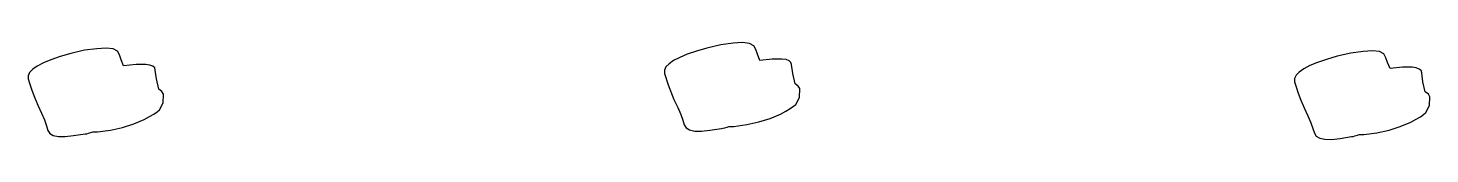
# Model space of a CAD drawing. Extents: x 0.1 to 28.4, y -0.1 to 1.9.
import ezdxf

# ---------------------------------------------------------------- set-up
doc = ezdxf.new("R2010")
doc.units = 0
doc.layers.get('0').update_dxf_attribs({"linetype": 'CONTINUOUS'})

msp = doc.modelspace()

# ---------------------------------------------------------------- linework, layer by layer
at = {"color": 0}
for p, q in [((1.194, 1.747), (0.917, 1.681)), ((1.444, 1.778), (1.194, 1.747)), ((1.635, 1.791), (1.444, 1.778)), ((1.774, 1.774), (1.635, 1.791)), ((1.864, 1.728), (1.774, 1.774)), ((1.903, 1.653), (1.864, 1.728)), ((13.55, 1.729), (13.366, 1.666)), ((13.764, 1.792), (13.55, 1.729)), ((14.042, 1.858), (13.764, 1.792)), ((14.292, 1.889), (14.042, 1.858)), ((14.482, 1.902), (14.292, 1.889)), ((14.621, 1.885), (14.482, 1.902)), ((14.711, 1.839), (14.621, 1.885)), ((14.75, 1.764), (14.711, 1.839)), ((14.785, 1.667), (14.75, 1.764)), ((27.014, 1.722), (26.764, 1.691)), ((27.204, 1.735), (27.014, 1.722)), ((27.344, 1.719), (27.204, 1.735)), ((27.433, 1.673), (27.344, 1.719)), ((0.243, 1.427), (0.151, 1.363)), ((0.366, 1.491), (0.243, 1.427)), ((0.519, 1.555), (0.366, 1.491)), ((0.703, 1.618), (0.519, 1.555)), ((0.917, 1.681), (0.703, 1.618)), ((1.937, 1.556), (1.903, 1.653)), ((1.986, 1.431), (1.937, 1.556)), ((2.236, 1.458), (1.986, 1.431)), ((2.431, 1.458), (2.236, 1.458)), ((2.516, 1.446), (2.431, 1.458)), ((2.576, 1.424), (2.516, 1.446)), ((2.613, 1.391), (2.576, 1.424)), ((12.998, 1.474), (12.936, 1.409)), ((13.09, 1.538), (12.998, 1.474)), ((13.213, 1.602), (13.09, 1.538)), ((13.366, 1.666), (13.213, 1.602)), ((14.833, 1.542), (14.785, 1.667)), ((15.083, 1.569), (14.833, 1.542)), ((15.278, 1.569), (15.083, 1.569)), ((15.363, 1.557), (15.278, 1.569)), ((15.424, 1.535), (15.363, 1.557)), ((15.46, 1.502), (15.424, 1.535)), ((15.472, 1.458), (15.46, 1.502)), ((15.496, 1.278), (15.472, 1.458)), ((25.935, 1.436), (25.812, 1.372)), ((26.088, 1.499), (25.935, 1.436)), ((26.272, 1.562), (26.088, 1.499)), ((26.486, 1.625), (26.272, 1.562)), ((26.764, 1.691), (26.486, 1.625)), ((27.472, 1.597), (27.433, 1.673)), ((27.507, 1.5), (27.472, 1.597)), ((27.556, 1.375), (27.507, 1.5)), ((0.057, 1.232), (0.056, 1.167)), ((0.056, 1.167), (0.089, 1.061)), ((0.088, 1.298), (0.057, 1.232)), ((0.151, 1.363), (0.088, 1.298)), ((2.625, 1.347), (2.613, 1.391)), ((2.649, 1.167), (2.625, 1.347)), ((2.694, 0.958), (2.649, 1.167)), ((12.904, 1.344), (12.903, 1.278)), ((12.903, 1.278), (12.979, 1.049)), ((12.936, 1.409), (12.904, 1.344)), ((15.542, 1.069), (15.496, 1.278)), ((25.626, 1.177), (25.625, 1.111)), ((25.658, 1.242), (25.626, 1.177)), ((25.72, 1.307), (25.658, 1.242)), ((25.812, 1.372), (25.72, 1.307)), ((27.806, 1.403), (27.556, 1.375)), ((28, 1.403), (27.806, 1.403)), ((28.085, 1.391), (28, 1.403)), ((28.146, 1.368), (28.085, 1.391)), ((28.182, 1.335), (28.146, 1.368)), ((28.194, 1.292), (28.182, 1.335)), ((28.219, 1.111), (28.194, 1.292)), ((0.089, 1.061), (0.132, 0.938)), ((0.132, 0.938), (0.186, 0.797)), ((2.76, 0.913), (2.694, 0.958)), ((2.694, 0.958), (2.694, 0.958)), ((2.694, 0.958), (2.694, 0.958)), ((2.792, 0.861), (2.76, 0.913)), ((2.785, 0.684), (2.792, 0.861)), ((12.979, 1.049), (13.097, 0.75)), ((15.608, 1.024), (15.542, 1.069)), ((15.542, 1.069), (15.542, 1.069)), ((15.542, 1.069), (15.542, 1.069)), ((15.639, 0.972), (15.608, 1.024)), ((15.632, 0.795), (15.639, 0.972)), ((25.625, 1.111), (25.658, 1.005)), ((25.658, 1.005), (25.701, 0.882)), ((25.701, 0.882), (25.755, 0.741)), ((28.264, 0.903), (28.219, 1.111)), ((28.33, 0.858), (28.264, 0.903)), ((28.264, 0.903), (28.264, 0.903)), ((28.264, 0.903), (28.264, 0.903)), ((28.361, 0.806), (28.33, 0.858)), ((0.186, 0.797), (0.25, 0.639)), ((0.25, 0.639), (0.326, 0.477)), ((2.708, 0.542), (2.785, 0.684)), ((13.097, 0.75), (13.173, 0.588)), ((13.173, 0.588), (13.233, 0.448)), ((15.358, 0.517), (15.445, 0.569)), ((15.445, 0.569), (15.511, 0.615)), ((15.511, 0.615), (15.556, 0.653)), ((15.556, 0.653), (15.632, 0.795)), ((25.755, 0.741), (25.819, 0.583)), ((25.819, 0.583), (25.895, 0.421)), ((28.278, 0.486), (28.354, 0.629)), ((28.354, 0.629), (28.361, 0.806)), ((0.326, 0.477), (0.385, 0.337)), ((0.385, 0.337), (0.43, 0.22)), ((2.193, 0.259), (2.403, 0.347)), ((2.403, 0.347), (2.51, 0.406)), ((2.51, 0.406), (2.597, 0.458)), ((2.597, 0.458), (2.663, 0.504)), ((2.663, 0.504), (2.708, 0.542)), ((13.233, 0.448), (13.277, 0.331)), ((13.277, 0.331), (13.306, 0.236)), ((14.568, 0.245), (14.812, 0.299)), ((14.812, 0.299), (15.04, 0.37)), ((15.04, 0.37), (15.25, 0.458)), ((15.25, 0.458), (15.358, 0.517)), ((25.895, 0.421), (25.955, 0.281)), ((27.762, 0.203), (27.972, 0.292)), ((27.972, 0.292), (28.08, 0.351)), ((28.08, 0.351), (28.167, 0.403)), ((28.167, 0.403), (28.233, 0.448)), ((28.233, 0.448), (28.278, 0.486)), ((0.43, 0.22), (0.458, 0.125)), ((0.458, 0.125), (0.496, 0.065)), ((0.496, 0.065), (0.566, 0.024)), ((0.566, 0.024), (0.669, 0.003)), ((0.669, 0.003), (0.806, 0)), ((0.806, 0), (0.976, 0.021)), ((0.976, 0.021), (1.208, 0.056)), ((1.208, 0.056), (1.24, 0.059)), ((1.24, 0.059), (1.278, 0.069)), ((1.278, 0.069), (1.326, 0.083)), ((1.326, 0.083), (1.361, 0.097)), ((1.361, 0.097), (1.458, 0.097)), ((1.458, 0.097), (1.72, 0.134)), ((1.72, 0.134), (1.965, 0.188)), ((1.965, 0.188), (2.193, 0.259)), ((13.306, 0.236), (13.343, 0.176)), ((13.343, 0.176), (13.413, 0.135)), ((13.413, 0.135), (13.516, 0.114)), ((13.516, 0.114), (13.653, 0.111)), ((13.653, 0.111), (13.823, 0.132)), ((13.823, 0.132), (14.056, 0.167)), ((14.056, 0.167), (14.087, 0.17)), ((14.087, 0.17), (14.125, 0.181)), ((14.125, 0.181), (14.174, 0.194)), ((14.174, 0.194), (14.208, 0.208)), ((14.208, 0.208), (14.306, 0.208)), ((14.306, 0.208), (14.568, 0.245)), ((25.955, 0.281), (25.999, 0.164)), ((25.999, 0.164), (26.028, 0.069)), ((26.028, 0.069), (26.065, 0.01)), ((26.065, 0.01), (26.135, -0.031)), ((26.545, -0.035), (26.778, 0)), ((26.778, 0), (26.809, 0.003)), ((26.809, 0.003), (26.847, 0.014)), ((26.847, 0.014), (26.896, 0.028)), ((26.896, 0.028), (26.931, 0.042)), ((26.931, 0.042), (27.028, 0.042)), ((27.028, 0.042), (27.29, 0.078)), ((27.29, 0.078), (27.535, 0.132)), ((27.535, 0.132), (27.762, 0.203)), ((26.135, -0.031), (26.239, -0.053)), ((26.239, -0.053), (26.375, -0.056)), ((26.375, -0.056), (26.545, -0.035))]:
    msp.add_line(p, q, dxfattribs=at)

doc.saveas('drawing.dxf')
